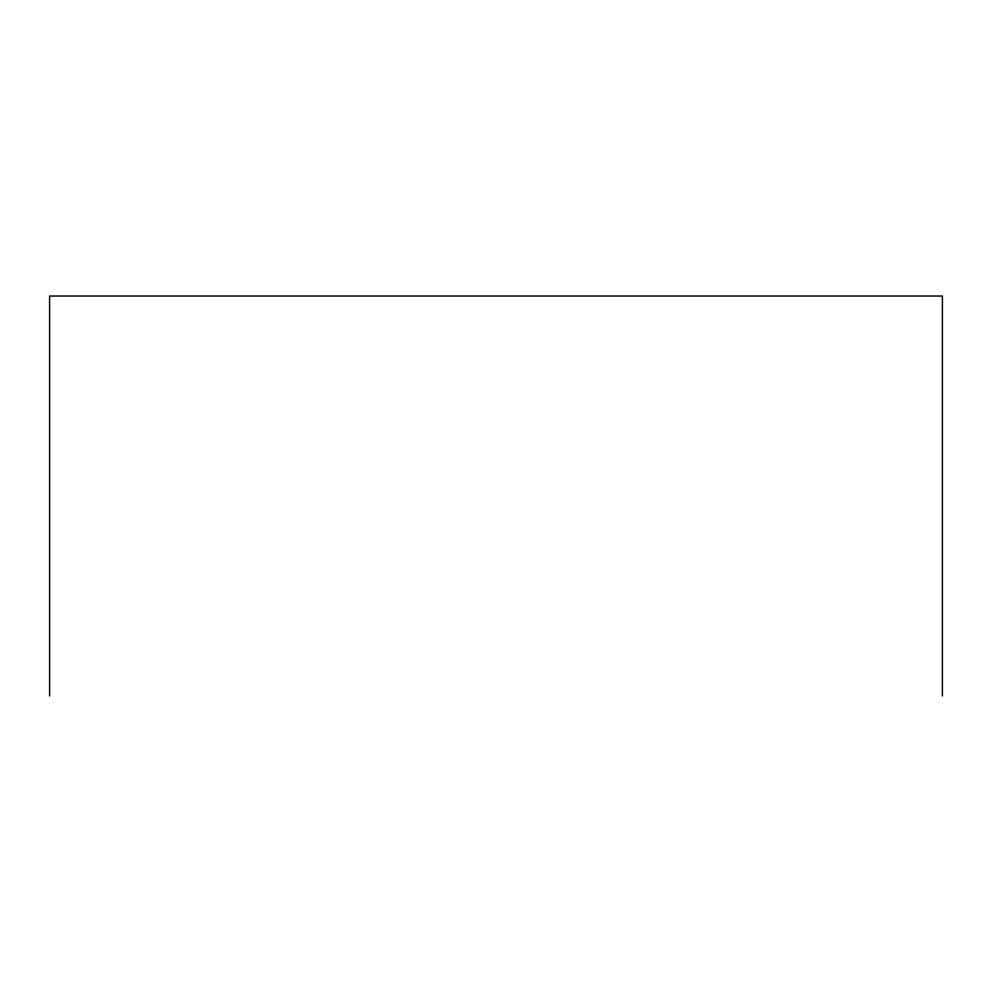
<?xml version="1.0" encoding="UTF-8"?>
<svg xmlns="http://www.w3.org/2000/svg" width="992" height="992" viewBox="0 0 992 992"><rect width="100%" height="100%" fill="white"/><g stroke="black" fill="none" stroke-linecap="round" stroke-linejoin="round"><path stroke-width="1.49" d="M942.4 695.975L942.4 296.025L49.6 296.025L49.6 695.975"/></g></svg>
